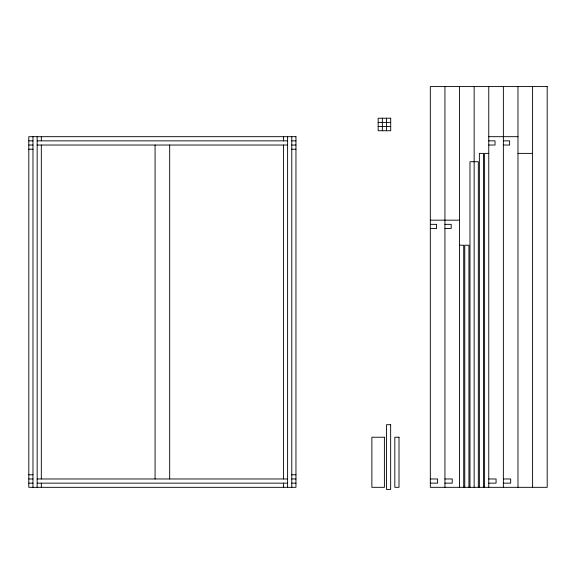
<?xml version="1.0" encoding="UTF-8"?>
<svg xmlns="http://www.w3.org/2000/svg" width="576" height="576" viewBox="0 0 576 576"><rect width="100%" height="100%" fill="white"/><g stroke="black" fill="none" stroke-linecap="round" stroke-linejoin="round"><path stroke-width="0.86" d="M378.173 122.386L390.701 122.386M378.173 126.562L390.701 126.562M488.758 136.685L517.982 136.685M28.8 140.854L32.976 140.854M37.152 140.854L287.604 140.854M291.78 140.854L295.956 140.854M488.758 140.854L495.022 140.854L495.022 145.03L488.758 145.03M503.366 140.854L509.63 140.854L509.63 145.03L503.366 145.03M28.8 145.03L32.976 145.03M37.152 145.03L287.604 145.03M291.78 145.03L295.956 145.03M28.8 149.206L32.976 149.206M291.78 149.206L295.956 149.206M488.758 153.382L484.589 153.382L484.589 487.325M517.982 153.382L532.591 153.382M430.322 220.169L459.54 220.169M430.322 224.345L436.579 224.345L436.579 228.514L430.322 228.514M444.931 224.345L451.188 224.345L451.188 228.514L444.931 228.514M459.54 245.21L463.716 245.21L463.716 487.325M28.8 474.797L32.976 474.797M291.78 474.797L295.956 474.797M28.8 478.973L32.976 478.973M37.152 478.973L287.604 478.973M291.78 478.973L295.956 478.973M430.322 478.973L437.623 478.973L437.623 483.149L430.322 483.149M444.931 478.973L452.232 478.973L452.232 483.149L444.931 483.149M488.758 478.973L496.066 478.973L496.066 483.149L488.758 483.149M503.366 478.973L510.674 478.973L510.674 483.149L503.366 483.149M28.8 483.149L32.976 483.149M37.152 483.149L287.604 483.149M291.78 483.149L295.956 483.149M532.591 86.587L532.591 487.325M517.982 86.587L517.982 487.325M503.366 86.587L503.366 487.325M488.758 86.587L488.758 487.325M483.545 487.325L483.545 153.382L479.369 153.382L479.369 487.325M478.325 487.325L478.325 161.726L469.973 161.726L469.973 487.325M474.149 86.587L474.149 487.325M468.929 487.325L468.929 245.21L464.76 245.21L464.76 487.325M459.54 86.587L459.54 487.325M444.931 86.587L444.931 487.325M386.525 118.21L386.525 130.738M382.349 118.21L382.349 130.738M291.78 136.685L291.78 487.325M287.604 136.685L287.604 487.325M283.435 136.685L283.435 140.854M283.435 145.03L283.435 478.973M283.435 483.149L283.435 487.325M169.682 145.03L169.682 478.973M155.074 145.03L155.074 478.973M41.321 136.685L41.321 140.854M41.321 145.03L41.321 478.973M41.321 483.149L41.321 487.325M37.152 136.685L37.152 487.325M32.976 136.685L32.976 487.325M547.2 86.587L430.322 86.587L430.322 487.325L547.2 487.325L547.2 86.587M390.701 118.21L378.173 118.21L378.173 130.738L390.701 130.738L390.701 118.21M295.956 136.685L28.8 136.685L28.8 487.325L295.956 487.325L295.956 136.685M390.658 424.706L386.482 424.706L386.482 489.413L390.658 489.413L390.658 424.706M384.394 437.234L371.873 437.234L371.873 487.325L384.394 487.325L384.394 437.234M399.002 437.234L394.826 437.234L394.826 487.325L399.002 487.325L399.002 437.234"/></g></svg>
